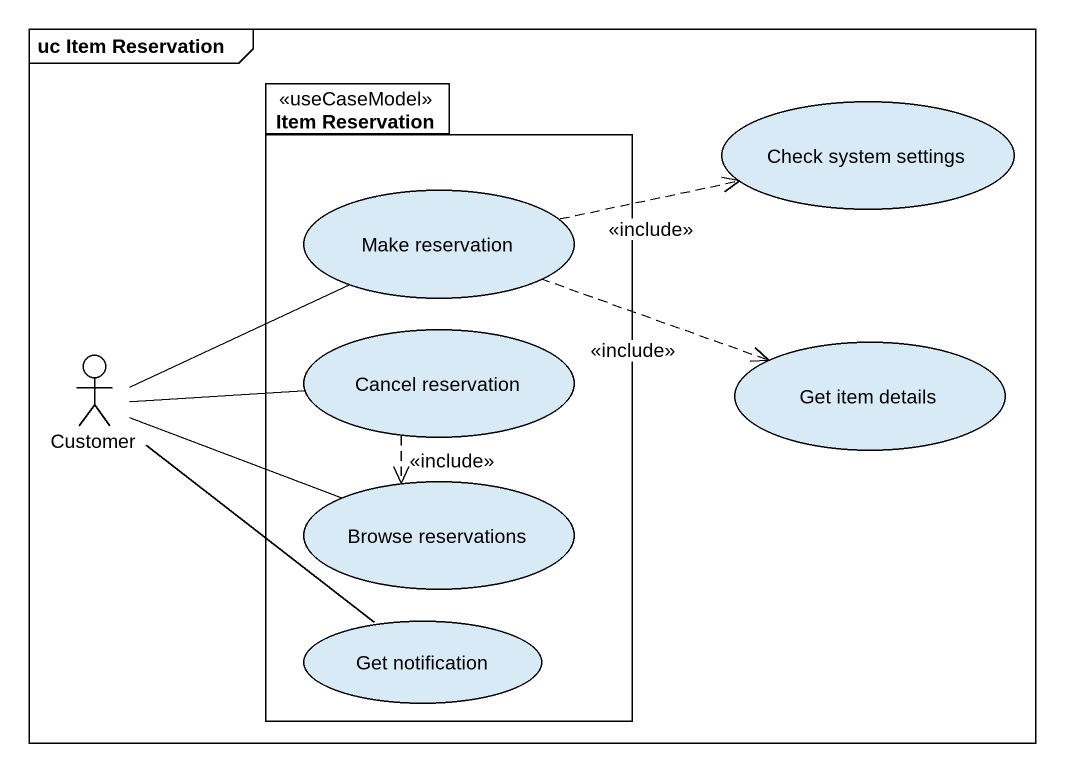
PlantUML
@startuml
mainframe uc Item Reservation
package "Item Reservation" as Item_Reservation <<useCaseModel>> {
  usecase "Make reservation" as Make_reservation
  usecase "Cancel reservation" as Cancel_reservation
  usecase "Browse reservations" as Browse_reservations
  usecase "Get notification" as Get_notification
}
usecase "Check system settings" as Check_system_settings
actor Customer
usecase "Get item details" as Get_item_details
Make_reservation .right.> Check_system_settings : <<include>>
Make_reservation .right.> Get_item_details : <<include>>
Customer -right- Make_reservation
Cancel_reservation -left- Customer
Cancel_reservation ..> Browse_reservations : <<include>>
Browse_reservations -left- Customer
Get_notification -up- Customer
@enduml
